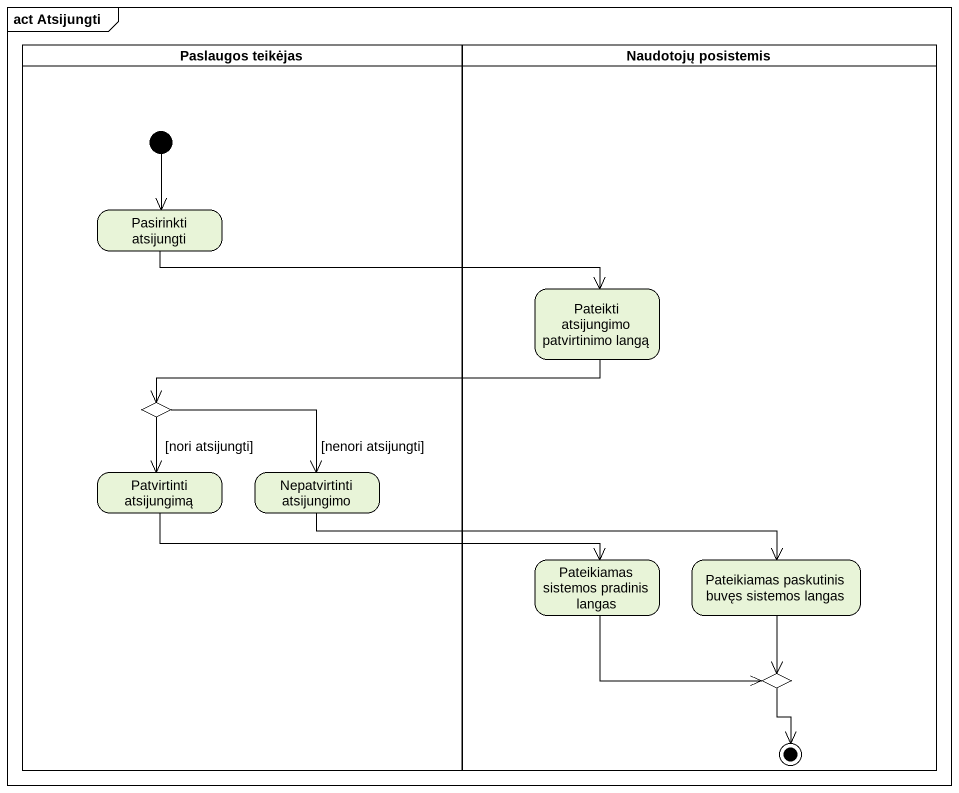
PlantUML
@startuml
mainframe act Atsijungti
hide empty description
state "Paslaugos teikėjas" as Paslaugos_teikėjas <<partition>> {
  state "Pasirinkti atsijungti" as Pasirinkti_atsijungti
  state choice1 <<choice>>
  state "Patvirtinti atsijungimą" as Patvirtinti_atsijungimą
  state "Nepatvirtinti atsijungimo" as Nepatvirtinti_atsijungimo
  [*] --> Pasirinkti_atsijungti
}
state "Naudotojų posistemis" as Naudotojų_posistemis <<partition>> {
  state "Pateikti atsijungimo patvirtinimo langą" as Pateikti_atsijungimo
  state "Pateikiamas sistemos pradinis langas" as Pateikiamas_sistemos
  state "Pateikiamas paskutinis buvęs sistemos langas" as Pateikiamas_paskutinis
  state choice2 <<choice>>
  choice2 --> [*]
}
Pasirinkti_atsijungti -right-> Pateikti_atsijungimo
Pateikti_atsijungimo -left-> choice1
choice1 --> Patvirtinti_atsijungimą : [nori atsijungti]
choice1 -right-> Nepatvirtinti_atsijungimo : [nenori atsijungti]
Patvirtinti_atsijungimą -right-> Pateikiamas_sistemos
Nepatvirtinti_atsijungimo -right-> Pateikiamas_paskutinis
Pateikiamas_sistemos -right-> choice2
Pateikiamas_paskutinis --> choice2
@enduml
